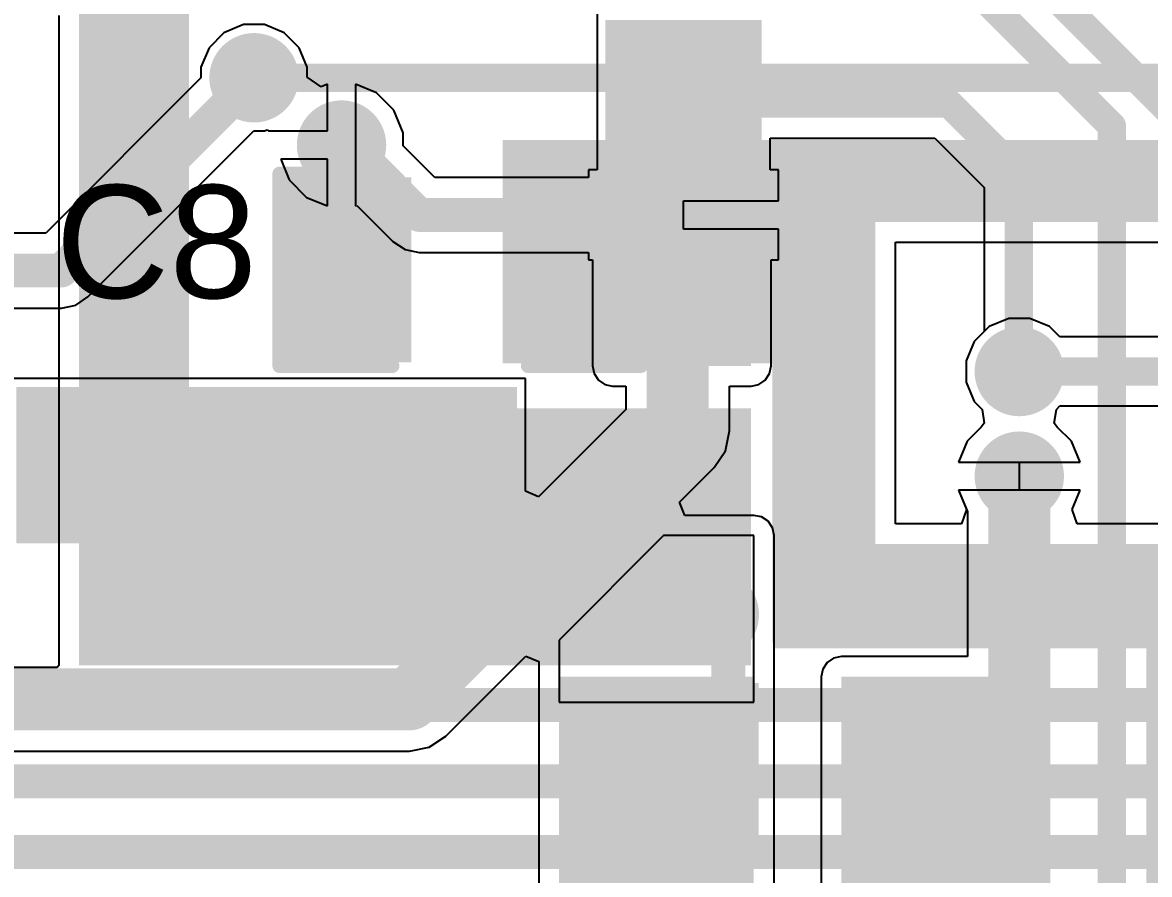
# Model space of a CAD drawing. Header units: millimetres. Extents: x -1231 to 5080, y -1243 to 680.
# Drawn here: x 82.35 to 92.48, y 11.3 to 18.96 of the extents above; entities that cross this region are included whole.
import ezdxf

# ---------------------------------------------------------------- set-up
doc = ezdxf.new("R2010")
doc.units = ezdxf.units.MM
for name, color, linetype in [('BottomLayer', 5, 'Continuous'), ('BottomPaste', 16, 'Continuous'), ('BottomSolder', 6, 'Continuous'), ('TopLayer', 1, 'Continuous'), ('TopOverlay', 2, 'Continuous'), ('TopPaste', 8, 'Continuous'), ('TopSolder', 216, 'Continuous'), ('ViaHoleLayer', 16, 'Continuous')]:
    doc.layers.add(name, color=color, linetype=linetype)
doc.styles.add('Arial', font='', dxfattribs={"height": 0.2})
doc.styles.get('Arial').set_extended_font_data('Arial')

# ---------------------------------------------------------------- blocks, each defined once
blk = doc.blocks.new('LQFP_100_B_37')
at = {"layer": 'BottomLayer'}
for points in [[(3.85, 7.15), (3.85, 8.35), (4.15, 8.35), (4.15, 7.15)], [(4.35, 7.15), (4.35, 8.35), (4.65, 8.35), (4.65, 7.15)], [(4.85, 7.15), (4.85, 8.35), (5.15, 8.35), (5.15, 7.15)], [(5.35, 7.15), (5.35, 8.35), (5.65, 8.35), (5.65, 7.15)], [(5.85, 7.15), (5.85, 8.35), (6.15, 8.35), (6.15, 7.15)], [(7.15, 6.15), (8.35, 6.15), (8.35, 5.85), (7.15, 5.85)], [(7.15, 5.65), (8.35, 5.65), (8.35, 5.35), (7.15, 5.35)], [(7.15, 5.15), (8.35, 5.15), (8.35, 4.85), (7.15, 4.85)], [(7.15, 4.65), (8.35, 4.65), (8.35, 4.35), (7.15, 4.35)], [(7.15, 4.15), (8.35, 4.15), (8.35, 3.85), (7.15, 3.85)], [(7.15, 3.65), (8.35, 3.65), (8.35, 3.35), (7.15, 3.35)], [(7.15, 3.15), (8.35, 3.15), (8.35, 2.85), (7.15, 2.85)], [(7.15, 2.65), (8.35, 2.65), (8.35, 2.35), (7.15, 2.35)], [(7.15, 2.15), (8.35, 2.15), (8.35, 1.85), (7.15, 1.85)]]:
    blk.add_hatch(color=5, dxfattribs=at).paths.add_polyline_path(points)
at = {"layer": 'BottomPaste'}
for points in [[(3.85, 7.15), (3.85, 8.35), (4.15, 8.35), (4.15, 7.15)], [(4.35, 7.15), (4.35, 8.35), (4.65, 8.35), (4.65, 7.15)], [(4.85, 7.15), (4.85, 8.35), (5.15, 8.35), (5.15, 7.15)], [(5.35, 7.15), (5.35, 8.35), (5.65, 8.35), (5.65, 7.15)], [(5.85, 7.15), (5.85, 8.35), (6.15, 8.35), (6.15, 7.15)], [(7.15, 6.15), (8.35, 6.15), (8.35, 5.85), (7.15, 5.85)], [(7.15, 5.65), (8.35, 5.65), (8.35, 5.35), (7.15, 5.35)], [(7.15, 5.15), (8.35, 5.15), (8.35, 4.85), (7.15, 4.85)], [(7.15, 4.65), (8.35, 4.65), (8.35, 4.35), (7.15, 4.35)], [(7.15, 4.15), (8.35, 4.15), (8.35, 3.85), (7.15, 3.85)], [(7.15, 3.65), (8.35, 3.65), (8.35, 3.35), (7.15, 3.35)], [(7.15, 3.15), (8.35, 3.15), (8.35, 2.85), (7.15, 2.85)], [(7.15, 2.65), (8.35, 2.65), (8.35, 2.35), (7.15, 2.35)], [(7.15, 2.15), (8.35, 2.15), (8.35, 1.85), (7.15, 1.85)]]:
    blk.add_hatch(color=16, dxfattribs=at).paths.add_polyline_path(points)
at = {"layer": 'BottomSolder'}
for points in [[(3.748, 7.048), (3.748, 8.452), (4.252, 8.452), (4.252, 7.048)], [(4.248, 7.048), (4.248, 8.452), (4.752, 8.452), (4.752, 7.048)], [(4.748, 7.048), (4.748, 8.452), (5.252, 8.452), (5.252, 7.048)], [(5.248, 7.048), (5.248, 8.452), (5.752, 8.452), (5.752, 7.048)], [(5.748, 7.048), (5.748, 8.452), (6.252, 8.452), (6.252, 7.048)], [(7.048, 6.252), (8.452, 6.252), (8.452, 5.748), (7.048, 5.748)], [(7.048, 5.752), (8.452, 5.752), (8.452, 5.248), (7.048, 5.248)], [(7.048, 5.252), (8.452, 5.252), (8.452, 4.748), (7.048, 4.748)], [(7.048, 4.752), (8.452, 4.752), (8.452, 4.248), (7.048, 4.248)], [(7.048, 4.252), (8.452, 4.252), (8.452, 3.748), (7.048, 3.748)], [(7.048, 3.752), (8.452, 3.752), (8.452, 3.248), (7.048, 3.248)], [(7.048, 3.252), (8.452, 3.252), (8.452, 2.748), (7.048, 2.748)], [(7.048, 2.752), (8.452, 2.752), (8.452, 2.248), (7.048, 2.248)], [(7.048, 2.252), (8.452, 2.252), (8.452, 1.748), (7.048, 1.748)]]:
    blk.add_hatch(color=6, dxfattribs=at).paths.add_polyline_path(points)
blk = doc.blocks.new('CAP_0805_B_55')
at = {"layer": 'BottomLayer'}
for points in [[(-1.524, 0.762), (-0.508, 0.762), (-0.508, -0.762), (-1.524, -0.762)], [(0.508, 0.762), (1.524, 0.762), (1.524, -0.762), (0.508, -0.762)]]:
    blk.add_hatch(color=5, dxfattribs=at).paths.add_polyline_path(points)
at = {"layer": 'BottomPaste'}
for points in [[(-1.524, 0.762), (-0.508, 0.762), (-0.508, -0.762), (-1.524, -0.762)], [(0.508, 0.762), (1.524, 0.762), (1.524, -0.762), (0.508, -0.762)]]:
    blk.add_hatch(color=16, dxfattribs=at).paths.add_polyline_path(points)
at = {"layer": 'BottomSolder'}
for points in [[(-1.594, 0.832), (-0.438, 0.832), (-0.438, -0.832), (-1.594, -0.832)], [(0.438, 0.832), (1.594, 0.832), (1.594, -0.832), (0.438, -0.832)]]:
    blk.add_hatch(color=6, dxfattribs=at).paths.add_polyline_path(points)
blk = doc.blocks.new('CAP_0805_70')
at = {"layer": 'TopLayer'}
for points in [[(-1.524, 0.762), (-0.508, 0.762), (-0.508, -0.762), (-1.524, -0.762)], [(0.508, 0.762), (1.524, 0.762), (1.524, -0.762), (0.508, -0.762)]]:
    blk.add_hatch(color=1, dxfattribs=at).paths.add_polyline_path(points)
at = {"layer": 'TopPaste'}
for points in [[(-1.524, 0.762), (-0.508, 0.762), (-0.508, -0.762), (-1.524, -0.762)], [(0.508, 0.762), (1.524, 0.762), (1.524, -0.762), (0.508, -0.762)]]:
    blk.add_hatch(color=8, dxfattribs=at).paths.add_polyline_path(points)
at = {"layer": 'TopSolder'}
for points in [[(-1.594, 0.832), (-0.438, 0.832), (-0.438, -0.832), (-1.594, -0.832)], [(0.438, 0.832), (1.594, 0.832), (1.594, -0.832), (0.438, -0.832)]]:
    blk.add_hatch(color=216, dxfattribs=at).paths.add_polyline_path(points)
at = {"layer": 'TopOverlay', "const_width": 0.127}
for points in [[(-1.626, -0.864), (-1.626, 0.864)], [(-1.626, 0.864), (-0.61, 0.864)], [(0.61, 0.864), (1.626, 0.864)], [(1.626, -0.864), (1.626, 0.864)], [(-1.626, -0.864), (-0.61, -0.864)], [(0.61, -0.864), (1.626, -0.864)]]:
    blk.add_lwpolyline(points, dxfattribs=at)
at = {"layer": 'TopOverlay', "const_width": 0.0635}
for points in [[(-1.657, 0.864, 1), (-1.594, 0.864, 1)], [(-1.657, 0.864, 1), (-1.594, 0.864, 1)], [(-0.641, 0.864, 1), (-0.578, 0.864, 1)], [(0.578, 0.864, 1), (0.641, 0.864, 1)], [(1.594, 0.864, 1), (1.657, 0.864, 1)], [(1.594, 0.864, 1), (1.657, 0.864, 1)], [(-1.657, -0.864, 1), (-1.594, -0.864, 1)], [(-1.657, -0.864, 1), (-1.594, -0.864, 1)], [(-0.641, -0.864, 1), (-0.578, -0.864, 1)], [(0.578, -0.864, 1), (0.641, -0.864, 1)], [(1.594, -0.864, 1), (1.657, -0.864, 1)], [(1.594, -0.864, 1), (1.657, -0.864, 1)]]:
    blk.add_lwpolyline(points, format="xyb", close=True, dxfattribs=at)

msp = doc.modelspace()

# ---------------------------------------------------------------- hatches: boundary and pattern name
at = {"layer": 'BottomLayer'}
h = msp.add_hatch(color=5, dxfattribs=at)
edge = h.paths.add_edge_path()
edge.add_arc((84.43, 18.466), 0.3, 0, 360)
h = msp.add_hatch(color=5, dxfattribs=at)
edge = h.paths.add_edge_path()
edge.add_arc((85.217, 17.861), 0.3, 0, 360)
for points in [[(87.655, 15.875), (88.9, 15.875), (88.9, 16.891), (87.655, 16.891)], [(92.456, 11.176), (94.412, 11.176), (94.412, 14.046), (92.456, 14.046)], [(87.173, 9.474), (88.925, 9.474), (88.925, 13.081), (87.173, 13.081)], [(89.713, 9.474), (91.592, 9.474), (91.592, 13.081), (89.713, 13.081)]]:
    msp.add_hatch(color=5, dxfattribs=at).paths.add_polyline_path(points)
h = msp.add_hatch(color=5, dxfattribs=at)
edge = h.paths.add_edge_path()
edge.add_arc((88.24, 16.205), 0.3, 0, 360)
h = msp.add_hatch(color=5, dxfattribs=at)
edge = h.paths.add_edge_path()
edge.add_arc((91.313, 15.825), 0.3, 0, 360)
h = msp.add_hatch(color=5, dxfattribs=at)
edge = h.paths.add_edge_path()
edge.add_arc((91.313, 14.884), 0.3, 0, 360)
h = msp.add_hatch(color=5, dxfattribs=at)
edge = h.paths.add_edge_path()
edge.add_arc((87.808, 13.614), 0.3, 0, 360)
h = msp.add_hatch(color=5, dxfattribs=at)
edge = h.paths.add_edge_path()
edge.add_arc((88.57, 13.64), 0.3, 0, 360)
at = {"layer": 'BottomSolder'}
h = msp.add_hatch(color=6, dxfattribs=at)
edge = h.paths.add_edge_path()
edge.add_arc((84.43, 18.466), 0.402, 0, 360)
h = msp.add_hatch(color=6, dxfattribs=at)
edge = h.paths.add_edge_path()
edge.add_arc((85.217, 17.861), 0.402, 0, 360)
h = msp.add_hatch(color=6, dxfattribs=at)
edge = h.paths.add_edge_path()
edge.add_arc((88.24, 16.205), 0.402, 0, 360)
h = msp.add_hatch(color=6, dxfattribs=at)
edge = h.paths.add_edge_path()
edge.add_arc((91.313, 15.825), 0.402, 0, 360)
h = msp.add_hatch(color=6, dxfattribs=at)
edge = h.paths.add_edge_path()
edge.add_arc((91.313, 14.884), 0.402, 0, 360)
h = msp.add_hatch(color=6, dxfattribs=at)
edge = h.paths.add_edge_path()
edge.add_arc((87.808, 13.614), 0.402, 0, 360)
h = msp.add_hatch(color=6, dxfattribs=at)
edge = h.paths.add_edge_path()
edge.add_arc((88.57, 13.64), 0.402, 0, 360)
at = {"layer": 'TopLayer'}
for points in [[(82.855, 13.208), (83.845, 13.208), (83.845, 19.558), (82.855, 19.558)], [(86.665, 15.9), (90.018, 15.9), (90.018, 17.907), (86.665, 17.907)], [(87.554, 17.17), (95.148, 17.17), (95.148, 17.907), (87.554, 17.907)], [(89.093, 13.386), (90.018, 13.386), (90.018, 16.18), (89.093, 16.18)], [(82.855, 13.183), (88.9, 13.183), (88.9, 15.494), (82.855, 15.494)], [(89.103, 13.335), (93.218, 13.335), (93.218, 14.275), (89.103, 14.275)]]:
    msp.add_hatch(color=1, dxfattribs=at).paths.add_polyline_path(points)
h = msp.add_hatch(color=1, dxfattribs=at)
edge = h.paths.add_edge_path()
edge.add_arc((84.43, 18.466), 0.3, 0, 360)
h = msp.add_hatch(color=1, dxfattribs=at)
edge = h.paths.add_edge_path()
edge.add_arc((85.217, 17.861), 0.3, 0, 360)
h = msp.add_hatch(color=1, dxfattribs=at)
edge = h.paths.add_edge_path()
edge.add_arc((88.24, 16.205), 0.3, 0, 360)
h = msp.add_hatch(color=1, dxfattribs=at)
edge = h.paths.add_edge_path()
edge.add_arc((91.313, 15.825), 0.3, 0, 360)
h = msp.add_hatch(color=1, dxfattribs=at)
edge = h.paths.add_edge_path()
edge.add_arc((91.313, 14.884), 0.3, 0, 360)
h = msp.add_hatch(color=1, dxfattribs=at)
edge = h.paths.add_edge_path()
edge.add_arc((87.808, 13.614), 0.3, 0, 360)
h = msp.add_hatch(color=1, dxfattribs=at)
edge = h.paths.add_edge_path()
edge.add_arc((88.57, 13.64), 0.3, 0, 360)
at = {"layer": 'TopSolder'}
h = msp.add_hatch(color=216, dxfattribs=at)
edge = h.paths.add_edge_path()
edge.add_arc((84.43, 18.466), 0.402, 0, 360)
h = msp.add_hatch(color=216, dxfattribs=at)
edge = h.paths.add_edge_path()
edge.add_arc((85.217, 17.861), 0.402, 0, 360)
h = msp.add_hatch(color=216, dxfattribs=at)
edge = h.paths.add_edge_path()
edge.add_arc((88.24, 16.205), 0.402, 0, 360)
h = msp.add_hatch(color=216, dxfattribs=at)
edge = h.paths.add_edge_path()
edge.add_arc((91.313, 15.825), 0.402, 0, 360)
h = msp.add_hatch(color=216, dxfattribs=at)
edge = h.paths.add_edge_path()
edge.add_arc((91.313, 14.884), 0.402, 0, 360)
h = msp.add_hatch(color=216, dxfattribs=at)
edge = h.paths.add_edge_path()
edge.add_arc((87.808, 13.614), 0.402, 0, 360)
h = msp.add_hatch(color=216, dxfattribs=at)
edge = h.paths.add_edge_path()
edge.add_arc((88.57, 13.64), 0.402, 0, 360)
at = {"layer": 'ViaHoleLayer'}
h = msp.add_hatch(color=16, dxfattribs=at)
edge = h.paths.add_edge_path()
edge.add_arc((84.43, 18.466), 0.15, 0, 360)
h = msp.add_hatch(color=16, dxfattribs=at)
edge = h.paths.add_edge_path()
edge.add_arc((85.217, 17.861), 0.15, 0, 360)
h = msp.add_hatch(color=16, dxfattribs=at)
edge = h.paths.add_edge_path()
edge.add_arc((88.24, 16.205), 0.15, 0, 360)
h = msp.add_hatch(color=16, dxfattribs=at)
edge = h.paths.add_edge_path()
edge.add_arc((91.313, 15.825), 0.15, 0, 360)
h = msp.add_hatch(color=16, dxfattribs=at)
edge = h.paths.add_edge_path()
edge.add_arc((91.313, 14.884), 0.15, 0, 360)
h = msp.add_hatch(color=16, dxfattribs=at)
edge = h.paths.add_edge_path()
edge.add_arc((88.57, 13.64), 0.15, 0, 360)
h = msp.add_hatch(color=16, dxfattribs=at)
edge = h.paths.add_edge_path()
edge.add_arc((87.808, 13.614), 0.15, 0, 360)

# ---------------------------------------------------------------- linework, layer by layer
at = {"layer": 'BottomLayer'}
for p, q in [((87.516, 19.905), (87.516, 18.905)), ((84.159, 18.871), (84.025, 18.736)), ((84.335, 18.944), (84.159, 18.871)), ((84.525, 18.944), (84.335, 18.944)), ((84.7, 18.871), (84.525, 18.944)), ((84.835, 18.736), (84.7, 18.871)), ((87.516, 18.905), (87.516, 17.637)), ((84.025, 18.736), (83.952, 18.561)), ((84.907, 18.561), (84.835, 18.736)), ((83.952, 18.561), (83.952, 18.464)), ((84.907, 18.47), (84.907, 18.561)), ((83.952, 18.464), (82.557, 17.07)), ((85.034, 18.385), (84.907, 18.47)), ((85.09, 18.408), (85.034, 18.385)), ((85.09, 17.988), (85.09, 18.408)), ((85.531, 18.331), (85.344, 18.408)), ((85.344, 18.408), (85.344, 17.861)), ((85.687, 18.175), (85.531, 18.331)), ((85.771, 17.971), (85.687, 18.175)), ((82.935, 16.495), (84.428, 17.988)), ((84.428, 17.988), (84.525, 17.988)), ((84.525, 17.988), (84.547, 17.997)), ((84.547, 17.997), (84.559, 17.988)), ((84.559, 17.988), (85.09, 17.988)), ((85.771, 17.855), (85.771, 17.971)), ((85.344, 17.861), (85.344, 17.314)), ((86.056, 17.57), (85.771, 17.855)), ((89.071, 17.637), (89.071, 17.922)), ((89.071, 17.922), (90.553, 17.922)), ((90.553, 17.922), (90.997, 17.478)), ((85.09, 17.734), (84.67, 17.734)), ((84.67, 17.734), (84.747, 17.547)), ((85.09, 17.314), (85.09, 17.734)), ((87.516, 17.637), (87.439, 17.637)), ((87.439, 17.637), (87.439, 17.57)), ((89.147, 17.637), (89.071, 17.637)), ((89.147, 17.36), (89.147, 17.637)), ((84.747, 17.547), (84.903, 17.391)), ((87.439, 17.57), (86.056, 17.57)), ((90.997, 17.478), (90.997, 16.185)), ((84.903, 17.391), (85.09, 17.314)), ((88.293, 17.106), (88.293, 17.36)), ((88.293, 17.36), (89.147, 17.36)), ((85.344, 17.314), (85.355, 17.318)), ((85.355, 17.318), (85.678, 16.995)), ((82.557, 17.07), (79.603, 17.07)), ((89.147, 17.106), (88.293, 17.106)), ((89.147, 16.829), (89.147, 17.106)), ((85.678, 16.995), (85.788, 16.922)), ((85.788, 16.922), (85.916, 16.896)), ((85.916, 16.896), (87.439, 16.896)), ((87.439, 16.896), (87.439, 16.829)), ((87.439, 16.829), (87.474, 16.829)), ((87.474, 16.829), (87.474, 15.875)), ((89.081, 15.875), (89.081, 16.829)), ((89.081, 16.829), (89.147, 16.829)), ((82.697, 16.396), (82.826, 16.422)), ((82.826, 16.422), (82.935, 16.495)), ((76.513, 16.396), (82.697, 16.396)), ((90.997, 16.185), (90.908, 16.096)), ((90.908, 16.096), (90.835, 15.92)), ((90.835, 15.92), (90.835, 15.73)), ((87.474, 15.875), (87.488, 15.806)), ((89.067, 15.806), (89.081, 15.875)), ((86.871, 15.761), (76.516, 15.761)), ((86.871, 14.748), (86.871, 15.761)), ((87.488, 15.806), (87.527, 15.747)), ((87.527, 15.747), (87.586, 15.708)), ((88.969, 15.708), (89.028, 15.747)), ((89.028, 15.747), (89.067, 15.806)), ((90.835, 15.73), (90.908, 15.555)), ((87.586, 15.708), (87.655, 15.694)), ((87.655, 15.694), (87.773, 15.694)), ((87.773, 15.694), (87.773, 15.484)), ((88.706, 15.291), (88.706, 15.694)), ((88.706, 15.694), (88.9, 15.694)), ((88.9, 15.694), (88.969, 15.708)), ((90.908, 15.555), (90.979, 15.483)), ((87.773, 15.484), (86.989, 14.699)), ((90.979, 15.483), (90.998, 15.362)), ((90.971, 15.326), (90.843, 15.198)), ((90.998, 15.362), (90.971, 15.326)), ((88.67, 15.112), (88.706, 15.291)), ((88.569, 14.961), (88.67, 15.112)), ((90.843, 15.198), (90.766, 15.011)), ((90.766, 15.011), (91.313, 15.011)), ((91.313, 15.011), (91.313, 14.757)), ((88.258, 14.65), (88.569, 14.961)), ((86.989, 14.699), (86.871, 14.748)), ((91.313, 14.757), (90.766, 14.757)), ((90.766, 14.757), (90.843, 14.571)), ((88.306, 14.532), (88.258, 14.65)), ((88.925, 14.532), (88.306, 14.532)), ((88.995, 14.518), (88.925, 14.532)), ((89.054, 14.479), (88.995, 14.518)), ((90.843, 14.571), (90.847, 14.567)), ((90.847, 14.567), (90.847, 13.262)), ((89.093, 14.42), (89.054, 14.479)), ((89.107, 14.351), (89.093, 14.42)), ((88.113, 14.351), (87.173, 13.411)), ((88.925, 14.351), (88.113, 14.351)), ((88.925, 12.852), (88.925, 14.351)), ((89.107, 13.081), (89.107, 14.351)), ((87.173, 13.411), (87.173, 12.852)), ((86.156, 12.548), (86.874, 13.266)), ((86.874, 13.266), (86.992, 13.218)), ((86.992, 13.218), (86.992, 12.852)), ((89.585, 13.209), (89.545, 13.15)), ((89.643, 13.248), (89.585, 13.209)), ((89.713, 13.262), (89.643, 13.248)), ((90.847, 13.262), (89.713, 13.262)), ((89.107, 9.474), (89.107, 13.081)), ((89.545, 13.15), (89.532, 13.081)), ((89.532, 13.081), (89.532, 9.474)), ((86.992, 12.852), (86.992, 9.474)), ((87.173, 12.852), (88.925, 12.852)), ((86.005, 12.447), (86.156, 12.548)), ((75.974, 12.412), (85.827, 12.412)), ((85.827, 12.412), (86.005, 12.447))]:
    msp.add_line(p, q, dxfattribs=at)
for points, const_width in [([(89.594, 21.233), (94.746, 16.081)], 0.254), ([(89.444, 20.733), (92.146, 18.031)], 0.254), ([(82.697, 16.733), (84.43, 18.466)], 0.305), ([(88.293, 18.233), (90.682, 18.233)], 0.254), ([(90.682, 18.233), (91.308, 17.607)], 0.254), ([(92.146, 10.952), (92.146, 18.031)], 0.254), ([(85.217, 17.861), (85.288, 17.861)], 0.305), ([(85.288, 17.861), (85.916, 17.233)], 0.305), ([(91.308, 15.825), (91.308, 17.607)], 0.254), ([(85.916, 17.233), (88.293, 17.233)], 0.305), ([(72.793, 16.733), (82.697, 16.733)], 0.305), ([(88.24, 16.731), (88.242, 16.733)], 0.305), ([(88.24, 16.205), (88.24, 16.731)], 0.305), ([(88.242, 16.733), (88.293, 16.733)], 0.305), ([(88.24, 15.291), (88.24, 16.205)], 0.559), ([(85.827, 12.878), (88.24, 15.291)], 0.559), ([(91.313, 12.344), (91.313, 14.884)], 0.559), ([(87.935, 13.487), (87.947, 13.5)], 0.305), ([(87.947, 13.5), (88.684, 13.5)], 0.305), ([(88.684, 13.5), (88.697, 13.513)], 0.305), ([(88.697, 12.497), (88.697, 13.513)], 0.305), ([(75.541, 12.878), (85.827, 12.878)], 0.559), ([(88.392, 12.192), (88.697, 12.497)], 0.305)]:
    msp.add_lwpolyline(points, dxfattribs=dict(at, const_width=const_width))
for points, const_width in [([(84.353, 18.466, 1), (84.506, 18.466, 1)], 0.152), ([(88.23, 18.233, 1), (88.357, 18.233, 1)], 0.127), ([(90.619, 18.233, 1), (90.746, 18.233, 1)], 0.127), ([(90.619, 18.233, 1), (90.746, 18.233, 1)], 0.127), ([(92.083, 18.031, 1), (92.21, 18.031, 1)], 0.127), ([(92.083, 18.031, 1), (92.21, 18.031, 1)], 0.127), ([(85.141, 17.861, 1), (85.293, 17.861, 1)], 0.152), ([(85.212, 17.861, 1), (85.365, 17.861, 1)], 0.152), ([(85.212, 17.861, 1), (85.365, 17.861, 1)], 0.152), ([(91.245, 17.607, 1), (91.372, 17.607, 1)], 0.127), ([(91.245, 17.607, 1), (91.372, 17.607, 1)], 0.127), ([(85.84, 17.233, 1), (85.993, 17.233, 1)], 0.152), ([(85.84, 17.233, 1), (85.993, 17.233, 1)], 0.152), ([(88.217, 17.233, 1), (88.37, 17.233, 1)], 0.152), ([(82.621, 16.733, 1), (82.773, 16.733, 1)], 0.152), ([(82.621, 16.733, 1), (82.773, 16.733, 1)], 0.152), ([(88.163, 16.731, 1), (88.316, 16.731, 1)], 0.152), ([(88.163, 16.731, 1), (88.316, 16.731, 1)], 0.152), ([(88.166, 16.733, 1), (88.318, 16.733, 1)], 0.152), ([(88.166, 16.733, 1), (88.318, 16.733, 1)], 0.152), ([(88.217, 16.733, 1), (88.37, 16.733, 1)], 0.152), ([(88.1, 16.205, 1), (88.379, 16.205, 1)], 0.279), ([(88.163, 16.205, 1), (88.316, 16.205, 1)], 0.152), ([(91.245, 15.825, 1), (91.372, 15.825, 1)], 0.127), ([(88.1, 15.291, 1), (88.379, 15.291, 1)], 0.279), ([(88.1, 15.291, 1), (88.379, 15.291, 1)], 0.279), ([(91.173, 14.884, 1), (91.453, 14.884, 1)], 0.279), ([(87.859, 13.487, 1), (88.011, 13.487, 1)], 0.152), ([(87.871, 13.5, 1), (88.024, 13.5, 1)], 0.152), ([(87.871, 13.5, 1), (88.024, 13.5, 1)], 0.152), ([(88.608, 13.5, 1), (88.76, 13.5, 1)], 0.152), ([(88.608, 13.5, 1), (88.76, 13.5, 1)], 0.152), ([(88.621, 13.513, 1), (88.773, 13.513, 1)], 0.152), ([(88.621, 13.513, 1), (88.773, 13.513, 1)], 0.152), ([(85.687, 12.878, 1), (85.966, 12.878, 1)], 0.279), ([(85.687, 12.878, 1), (85.966, 12.878, 1)], 0.279), ([(88.621, 12.497, 1), (88.773, 12.497, 1)], 0.152), ([(88.621, 12.497, 1), (88.773, 12.497, 1)], 0.152), ([(91.173, 12.344, 1), (91.453, 12.344, 1)], 0.279), ([(88.316, 12.192, 1), (88.468, 12.192, 1)], 0.152)]:
    msp.add_lwpolyline(points, format="xyb", close=True, dxfattribs=dict(at, const_width=const_width))
at = {"layer": 'TopLayer'}
for p, q in [((82.674, 19.025), (82.674, 15.494)), ((90.199, 16.18), (90.199, 16.989)), ((90.199, 16.989), (93.115, 16.989)), ((91.042, 16.23), (90.908, 16.096)), ((91.218, 16.303), (91.042, 16.23)), ((91.408, 16.303), (91.218, 16.303)), ((91.584, 16.23), (91.408, 16.303)), ((91.678, 16.136), (91.584, 16.23)), ((90.199, 14.456), (90.199, 16.18)), ((92.932, 16.136), (91.678, 16.136)), ((90.908, 16.096), (90.835, 15.92)), ((90.835, 15.92), (90.835, 15.73)), ((90.835, 15.73), (90.908, 15.555)), ((90.908, 15.555), (90.979, 15.483)), ((91.647, 15.483), (91.678, 15.515)), ((91.678, 15.515), (94.986, 15.515)), ((82.674, 15.494), (82.674, 13.183)), ((90.979, 15.483), (90.998, 15.362)), ((91.628, 15.362), (91.647, 15.483)), ((90.971, 15.326), (90.843, 15.198)), ((90.998, 15.362), (90.971, 15.326)), ((91.655, 15.326), (91.628, 15.362)), ((91.783, 15.198), (91.655, 15.326)), ((90.843, 15.198), (90.766, 15.011)), ((91.86, 15.011), (91.783, 15.198)), ((90.766, 15.011), (91.86, 15.011)), ((91.86, 14.757), (90.766, 14.757)), ((90.766, 14.757), (90.838, 14.583)), ((91.788, 14.583), (91.86, 14.757)), ((90.838, 14.583), (90.792, 14.456)), ((91.834, 14.456), (91.788, 14.583)), ((90.792, 14.456), (90.199, 14.456)), ((93.218, 14.456), (91.834, 14.456)), ((82.674, 13.183), (82.658, 13.164)), ((82.658, 13.164), (81.516, 13.164))]:
    msp.add_line(p, q, dxfattribs=at)
for points, const_width in [([(84.43, 18.466), (93.345, 18.466)], 0.254), ([(85.217, 16.789), (85.217, 17.861)], 0.559), ([(85.217, 16.789), (85.268, 16.739)], 0.305), ([(87.3, 16.739), (87.706, 16.739)], 0.305), ([(87.706, 16.739), (88.24, 16.205)], 0.305), ([(91.313, 15.825), (95.35, 15.825)], 0.254), ([(81.377, 12.827), (93.243, 12.827)], 0.305), ([(80.617, 12.141), (93.472, 12.141)], 0.305), ([(80.57, 11.506), (93.791, 11.506)], 0.305)]:
    msp.add_lwpolyline(points, dxfattribs=dict(at, const_width=const_width))
for points, const_width in [([(84.366, 18.466, 1), (84.493, 18.466, 1)], 0.127), ([(85.077, 17.861, 1), (85.357, 17.861, 1)], 0.279), ([(85.077, 16.789, 1), (85.357, 16.789, 1)], 0.279), ([(85.141, 16.789, 1), (85.293, 16.789, 1)], 0.152), ([(85.192, 16.739, 1), (85.344, 16.739, 1)], 0.152), ([(87.224, 16.739, 1), (87.376, 16.739, 1)], 0.152), ([(87.63, 16.739, 1), (87.782, 16.739, 1)], 0.152), ([(87.63, 16.739, 1), (87.782, 16.739, 1)], 0.152), ([(88.163, 16.205, 1), (88.316, 16.205, 1)], 0.152), ([(91.249, 15.825, 1), (91.376, 15.825, 1)], 0.127)]:
    msp.add_lwpolyline(points, format="xyb", close=True, dxfattribs=dict(at, const_width=const_width))

# ---------------------------------------------------------------- block references
at = {"rotation": 270}
msp.add_blockref('LQFP_100_B_37', (80.543, 22.733), dxfattribs=at)
for name, p in [('CAP_0805_70', (86.284, 16.739)), ('CAP_0805_B_55', (89.408, 12.192))]:
    msp.add_blockref(name, p)

# ---------------------------------------------------------------- texts
at = {"layer": 'TopOverlay', "style": 'Arial'}
msp.add_text('C8', height=1.016, dxfattribs=at).set_placement((82.643, 16.485))

doc.saveas('drawing.dxf')
